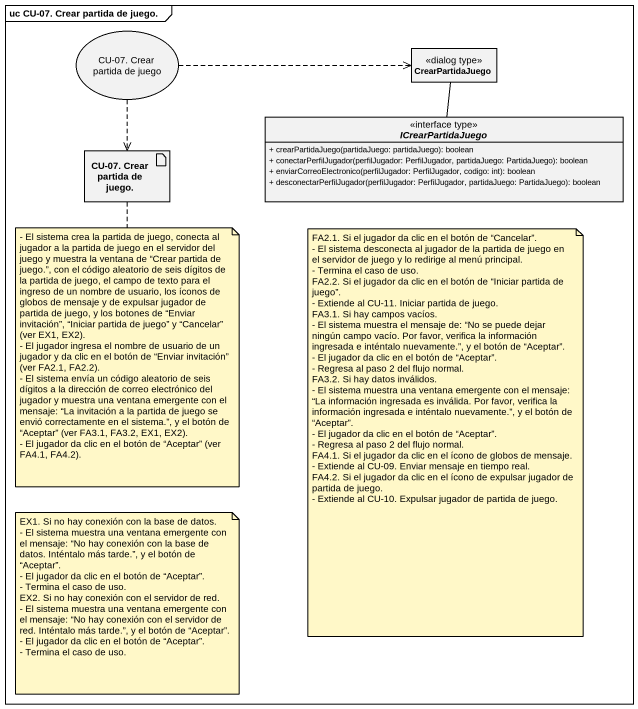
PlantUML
@startuml
mainframe uc CU-07. Crear partida de juego.
allowmixing
hide circle
hide empty members
skinparam classAttributeIconSize 0
usecase "CU-07. Crear partida de juego" as CU_07_Crear_partida_de_juego
class CrearPartidaJuego <<dialog type>>
interface ICrearPartidaJuego <<interface type>> {
  + crearPartidaJuego(partidaJuego: partidaJuego): boolean
  + conectarPerfilJugador(perfilJugador: PerfilJugador, partidaJuego: PartidaJuego): boolean
  + enviarCorreoElectronico(perfilJugador: PerfilJugador, codigo: int): boolean
  + desconectarPerfilJugador(perfilJugador: PerfilJugador, partidaJuego: PartidaJuego): boolean
}
artifact "CU-07. Crear partida de juego." as CU_07_Crear_partida_de_juego_2
CU_07_Crear_partida_de_juego .right.> CrearPartidaJuego
CU_07_Crear_partida_de_juego ..> CU_07_Crear_partida_de_juego_2
CrearPartidaJuego -- ICrearPartidaJuego
note bottom of CU_07_Crear_partida_de_juego_2
  - El sistema crea la partida de juego, conecta al jugador a la partida de juego en el servidor del juego y muestra la ventana de “Crear partida de juego.”, con el código aleatorio de seis dígitos de la partida de juego, el campo de texto para el ingreso de un nombre de usuario, los íconos de globos de mensaje y de expulsar jugador de partida de juego, y los botones de “Enviar invitación”, “Iniciar partida de juego” y “Cancelar” (ver EX1, EX2).
  - El jugador ingresa el nombre de usuario de un jugador y da clic en el botón de “Enviar invitación” (ver FA2.1, FA2.2).
  - El sistema envía un código aleatorio de seis dígitos a la dirección de correo electrónico del jugador y muestra una ventana emergente con el mensaje: “La invitación a la partida de juego se envió correctamente en el sistema.”, y el botón de “Aceptar” (ver FA3.1, FA3.2, EX1, EX2).
  - El jugador da clic en el botón de “Aceptar” (ver FA4.1, FA4.2).
end note
note as N2
  FA2.1. Si el jugador da clic en el botón de “Cancelar”.
  - El sistema desconecta al jugador de la partida de juego en el servidor de juego y lo redirige al menú principal.
  - Termina el caso de uso.
  FA2.2. Si el jugador da clic en el botón de “Iniciar partida de juego”.
  - Extiende al CU-11. Iniciar partida de juego.
  FA3.1. Si hay campos vacíos.
  - El sistema muestra el mensaje de: “No se puede dejar ningún campo vacío. Por favor, verifica la información ingresada e inténtalo nuevamente.”, y el botón de “Aceptar”.
  - El jugador da clic en el botón de “Aceptar”.
  - Regresa al paso 2 del flujo normal.
  FA3.2. Si hay datos inválidos.
  - El sistema muestra una ventana emergente con el mensaje: “La información ingresada es inválida. Por favor, verifica la información ingresada e inténtalo nuevamente.”, y el botón de “Aceptar”.
  - El jugador da clic en el botón de “Aceptar”.
  - Regresa al paso 2 del flujo normal.
  FA4.1. Si el jugador da clic en el ícono de globos de mensaje.
  - Extiende al CU-09. Enviar mensaje en tiempo real.
  FA4.2. Si el jugador da clic en el ícono de expulsar jugador de partida de juego.
  - Extiende al CU-10. Expulsar jugador de partida de juego.
end note
note as N3
  EX1. Si no hay conexión con la base de datos.
  - El sistema muestra una ventana emergente con el mensaje: “No hay conexión con la base de datos. Inténtalo más tarde.”, y el botón de “Aceptar”.
  - El jugador da clic en el botón de “Aceptar”.
  - Termina el caso de uso.
  EX2. Si no hay conexión con el servidor de red.
  - El sistema muestra una ventana emergente con el mensaje: “No hay conexión con el servidor de red. Inténtalo más tarde.”, y el botón de “Aceptar”.
  - El jugador da clic en el botón de “Aceptar”.
  - Termina el caso de uso.
end note
@enduml
